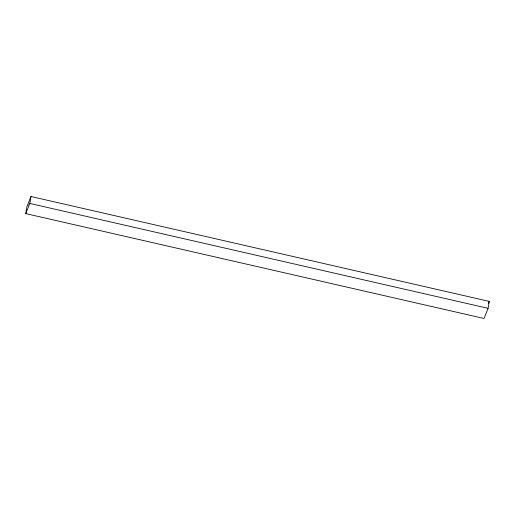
<?xml version="1.0" encoding="UTF-8"?>
<svg xmlns="http://www.w3.org/2000/svg" width="515" height="515" viewBox="0 0 515 515"><rect width="100%" height="100%" fill="white"/><g stroke="black" fill="none" stroke-linecap="round" stroke-linejoin="round"><path stroke-width="0.77" d="M25.75 213.603L26.902 206.67L30.984 196.511L489.25 301.397L488.098 308.331L484.016 318.489L25.75 213.603L29.831 203.444L30.984 196.511M28.357 205.009L28.377 205.105M488.375 303.573L489.25 301.397M29.831 203.444L488.098 308.331"/></g></svg>
